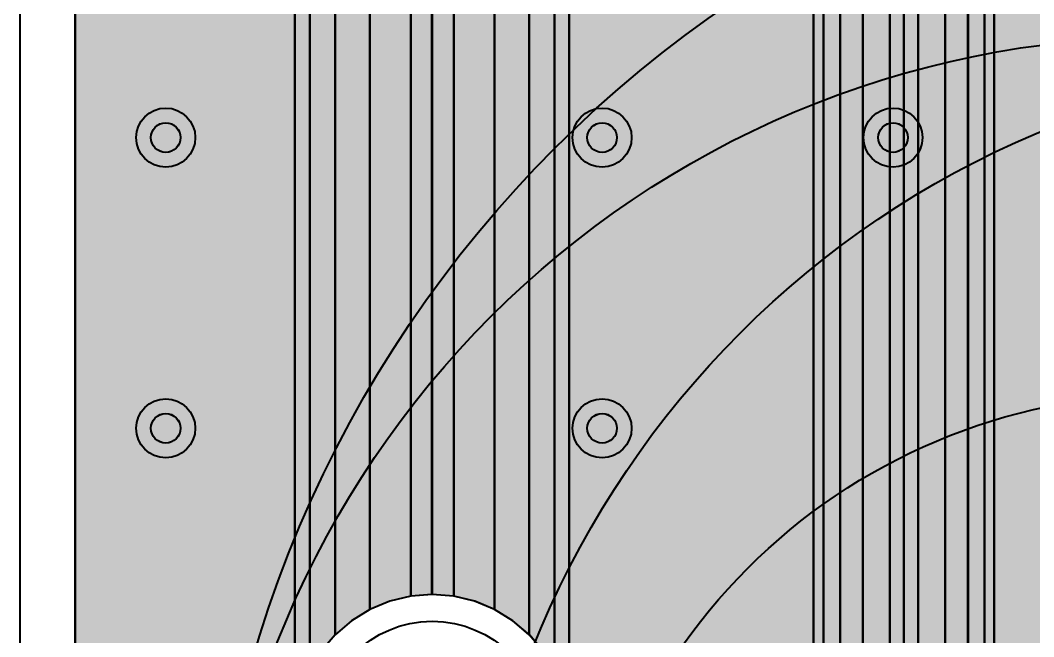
# Model space of a CAD drawing. Header units: millimetres. Extents: x 2 to 110, y 3 to 56.
# Drawn here: x 2.1 to 19.52, y 35.31 to 45.92 of the extents above; entities that cross this region are included whole.
import ezdxf

# ---------------------------------------------------------------- set-up
doc = ezdxf.new("R2010")
doc.units = ezdxf.units.MM
for name, color, linetype in [('bottom_copper', 7, 'Continuous'), ('bottom_silk', 7, 'Continuous'), ('drill_plated', 7, 'Continuous'), ('outline', 7, 'Continuous'), ('top_copper', 7, 'Continuous'), ('top_silk', 7, 'Continuous')]:
    doc.layers.add(name, color=color, linetype=linetype)

# ---------------------------------------------------------------- blocks, each defined once
blk = doc.blocks.new('Block38983')
at = {"layer": 'bottom_copper', "lineweight": 40}
for points in [[(0, 27.225), (-0.2431, 27.2442), (-0.2455, 27.244), (-0.2455, 51.435), (0, 51.435), (0, 27.225)], [(0.4625, 27.0748), (0.2372, 27.1681), (0, 27.225), (0, 51.435), (0.4625, 51.435), (0.4625, 27.0748)], [(0.8559, 26.789), (0.6704, 26.9474), (0.4625, 27.0748), (0.4625, 51.435), (0.8559, 51.435), (0.8559, 26.789)], [(1.1417, 26.3956), (1.0143, 26.6035), (0.8559, 26.789), (0.8559, 51.435), (1.1417, 51.435), (1.1417, 26.3956)], [(1.3063, 25.69), (1.2919, 25.9331), (1.235, 26.1703), (1.1417, 26.3956), (1.1417, 51.435), (1.3063, 51.435), (1.3063, 25.69)], [(2.372, 0), (1.3063, 0), (1.3063, 51.435), (2.372, 51.435), (2.372, 0)]]:
    blk.add_hatch(color=7, dxfattribs=at).paths.add_polyline_path(points, flags=0)
at = {"layer": 'bottom_copper', "color": 7, "lineweight": 40}
for points in [[(0, 27.225), (-0.2431, 27.2442), (-0.2455, 27.244), (-0.2455, 51.435), (0, 51.435), (0, 27.225)], [(0.4625, 27.0748), (0.2372, 27.1681), (0, 27.225), (0, 51.435), (0.4625, 51.435), (0.4625, 27.0748)], [(0.8559, 26.789), (0.6704, 26.9474), (0.4625, 27.0748), (0.4625, 51.435), (0.8559, 51.435), (0.8559, 26.789)], [(1.1417, 26.3956), (1.0143, 26.6035), (0.8559, 26.789), (0.8559, 51.435), (1.1417, 51.435), (1.1417, 26.3956)], [(1.3063, 25.69), (1.2919, 25.9331), (1.235, 26.1703), (1.1417, 26.3956), (1.1417, 51.435), (1.3063, 51.435), (1.3063, 25.69)], [(2.372, 0), (1.3063, 0), (1.3063, 51.435), (2.372, 51.435), (2.372, 0)]]:
    blk.add_lwpolyline(points, close=True, dxfattribs=at)
blk = doc.blocks.new('Block39225')
at = {"layer": 'bottom_copper', "lineweight": 40}
for points in [[(0, 32.4722), (-0.3694, 32.5013), (-0.373, 32.501), (-0.373, 51.435), (0, 51.435), (0, 32.4722)], [(0.7026, 32.2439), (0.3603, 32.3857), (0, 32.4722), (0, 51.435), (0.7026, 51.435), (0.7026, 32.2439)], [(1.3003, 31.8097), (1.0185, 32.0503), (0.7026, 32.2439), (0.7026, 51.435), (1.3003, 51.435), (1.3003, 31.8097)], [(1.7345, 31.212), (1.5409, 31.5279), (1.3003, 31.8097), (1.3003, 51.435), (1.7345, 51.435), (1.7345, 31.212)], [(1.9846, 30.14), (1.9628, 30.5094), (1.8763, 30.8697), (1.7345, 31.212), (1.7345, 51.435), (1.9846, 51.435), (1.9846, 30.14)], [(6.1864, 0), (1.9846, 0), (1.9846, 51.435), (6.1864, 51.435), (6.1864, 0)], [(6.3558, 26.3956), (6.2625, 26.1703), (6.2056, 25.9331), (6.1864, 25.69), (6.1864, 51.435), (6.3558, 51.435), (6.3558, 26.3956)], [(6.6416, 26.789), (6.4832, 26.6035), (6.3558, 26.3956), (6.3558, 51.435), (6.6416, 51.435), (6.6416, 26.789)], [(7.035, 27.0748), (6.8271, 26.9474), (6.6416, 26.789), (6.6416, 51.435), (7.035, 51.435), (7.035, 27.0748)], [(7.4975, 27.225), (7.2603, 27.1681), (7.035, 27.0748), (7.035, 51.435), (7.4975, 51.435), (7.4975, 27.225)], [(7.7382, 27.244), (7.4975, 27.225), (7.4975, 51.435), (7.7382, 51.435), (7.7382, 27.244)]]:
    blk.add_hatch(color=7, dxfattribs=at).paths.add_polyline_path(points, flags=0)
at = {"layer": 'bottom_copper', "color": 7, "lineweight": 40}
for points in [[(0, 32.4722), (-0.3694, 32.5013), (-0.373, 32.501), (-0.373, 51.435), (0, 51.435), (0, 32.4722)], [(0.7026, 32.2439), (0.3603, 32.3857), (0, 32.4722), (0, 51.435), (0.7026, 51.435), (0.7026, 32.2439)], [(1.3003, 31.8097), (1.0185, 32.0503), (0.7026, 32.2439), (0.7026, 51.435), (1.3003, 51.435), (1.3003, 31.8097)], [(1.7345, 31.212), (1.5409, 31.5279), (1.3003, 31.8097), (1.3003, 51.435), (1.7345, 51.435), (1.7345, 31.212)], [(1.9846, 30.14), (1.9628, 30.5094), (1.8763, 30.8697), (1.7345, 31.212), (1.7345, 51.435), (1.9846, 51.435), (1.9846, 30.14)], [(6.1864, 0), (1.9846, 0), (1.9846, 51.435), (6.1864, 51.435), (6.1864, 0)], [(6.3558, 26.3956), (6.2625, 26.1703), (6.2056, 25.9331), (6.1864, 25.69), (6.1864, 51.435), (6.3558, 51.435), (6.3558, 26.3956)], [(6.6416, 26.789), (6.4832, 26.6035), (6.3558, 26.3956), (6.3558, 51.435), (6.6416, 51.435), (6.6416, 26.789)], [(7.035, 27.0748), (6.8271, 26.9474), (6.6416, 26.789), (6.6416, 51.435), (7.035, 51.435), (7.035, 27.0748)], [(7.4975, 27.225), (7.2603, 27.1681), (7.035, 27.0748), (7.035, 51.435), (7.4975, 51.435), (7.4975, 27.225)], [(7.7382, 27.244), (7.4975, 27.225), (7.4975, 51.435), (7.7382, 51.435), (7.7382, 27.244)]]:
    blk.add_lwpolyline(points, close=True, dxfattribs=at)
blk = doc.blocks.new('Block39358')
at = {"layer": 'bottom_copper', "lineweight": 40}
for points in [[(0, 0), (-3.7687, 0), (-3.7687, 51.435), (0, 51.435), (0, 0)], [(0.2574, 31.212), (0.1156, 30.8697), (0.0291, 30.5094), (0, 30.14), (0, 51.435), (0.2574, 51.435), (0.2574, 31.212)], [(0.6916, 31.8097), (0.451, 31.5279), (0.2574, 31.212), (0.2574, 51.435), (0.6916, 51.435), (0.6916, 31.8097)], [(1.2893, 32.2439), (0.9734, 32.0503), (0.6916, 31.8097), (0.6916, 51.435), (1.2893, 51.435), (1.2893, 32.2439)], [(1.9919, 32.4722), (1.6316, 32.3857), (1.2893, 32.2439), (1.2893, 51.435), (1.9919, 51.435), (1.9919, 32.4722)], [(2.3577, 32.501), (1.9919, 32.4722), (1.9919, 51.435), (2.3577, 51.435), (2.3577, 32.501)]]:
    blk.add_hatch(color=7, dxfattribs=at).paths.add_polyline_path(points, flags=0)
at = {"layer": 'bottom_copper', "color": 7, "lineweight": 40}
for points in [[(0, 0), (-3.7687, 0), (-3.7687, 51.435), (0, 51.435), (0, 0)], [(0.2574, 31.212), (0.1156, 30.8697), (0.0291, 30.5094), (0, 30.14), (0, 51.435), (0.2574, 51.435), (0.2574, 31.212)], [(0.6916, 31.8097), (0.451, 31.5279), (0.2574, 31.212), (0.2574, 51.435), (0.6916, 51.435), (0.6916, 31.8097)], [(1.2893, 32.2439), (0.9734, 32.0503), (0.6916, 31.8097), (0.6916, 51.435), (1.2893, 51.435), (1.2893, 32.2439)], [(1.9919, 32.4722), (1.6316, 32.3857), (1.2893, 32.2439), (1.2893, 51.435), (1.9919, 51.435), (1.9919, 32.4722)], [(2.3577, 32.501), (1.9919, 32.4722), (1.9919, 51.435), (2.3577, 51.435), (2.3577, 32.501)]]:
    blk.add_lwpolyline(points, close=True, dxfattribs=at)
blk = doc.blocks.new('Block120121')
at = {"layer": 'top_copper', "lineweight": 40}
for points in [[(0, 27.209), (-0.243, 27.228), (-0.245, 27.228), (-0.245, 51.435), (0, 51.435), (0, 27.209)], [(0.463, 27.059), (0.237, 27.152), (0, 27.209), (0, 51.435), (0.463, 51.435), (0.463, 27.059)], [(0.856, 26.773), (0.67, 26.931), (0.463, 27.059), (0.463, 51.435), (0.856, 51.435), (0.856, 26.773)], [(1.142, 26.38), (1.014, 26.587), (0.856, 26.773), (0.856, 51.435), (1.142, 51.435), (1.142, 26.38)], [(1.306, 25.674), (1.292, 25.917), (1.235, 26.154), (1.142, 26.38), (1.142, 51.435), (1.306, 51.435), (1.306, 25.674)], [(2.372, 0), (1.306, 0), (1.306, 51.435), (2.372, 51.435), (2.372, 0)]]:
    blk.add_hatch(color=7, dxfattribs=at).paths.add_polyline_path(points, flags=0)
at = {"layer": 'top_copper', "color": 7, "lineweight": 40}
for points in [[(0, 27.209), (-0.243, 27.228), (-0.245, 27.228), (-0.245, 51.435), (0, 51.435), (0, 27.209)], [(0.463, 27.059), (0.237, 27.152), (0, 27.209), (0, 51.435), (0.463, 51.435), (0.463, 27.059)], [(0.856, 26.773), (0.67, 26.931), (0.463, 27.059), (0.463, 51.435), (0.856, 51.435), (0.856, 26.773)], [(1.142, 26.38), (1.014, 26.587), (0.856, 26.773), (0.856, 51.435), (1.142, 51.435), (1.142, 26.38)], [(1.306, 25.674), (1.292, 25.917), (1.235, 26.154), (1.142, 26.38), (1.142, 51.435), (1.306, 51.435), (1.306, 25.674)], [(2.372, 0), (1.306, 0), (1.306, 51.435), (2.372, 51.435), (2.372, 0)]]:
    blk.add_lwpolyline(points, close=True, dxfattribs=at)
blk = doc.blocks.new('Block120460')
at = {"layer": 'top_copper', "lineweight": 40}
for points in [[(0, 32.4562), (-0.3694, 32.4853), (-0.373, 32.485), (-0.373, 51.435), (0, 51.435), (0, 32.4562)], [(0.7026, 32.2279), (0.3603, 32.3697), (0, 32.4562), (0, 51.435), (0.7026, 51.435), (0.7026, 32.2279)], [(1.3003, 31.7937), (1.0185, 32.0343), (0.7026, 32.2279), (0.7026, 51.435), (1.3003, 51.435), (1.3003, 31.7937)], [(1.7345, 31.196), (1.5409, 31.5119), (1.3003, 31.7937), (1.3003, 51.435), (1.7345, 51.435), (1.7345, 31.196)], [(1.9846, 30.124), (1.9628, 30.4934), (1.8763, 30.8537), (1.7345, 31.196), (1.7345, 51.435), (1.9846, 51.435), (1.9846, 30.124)], [(6.1864, 0), (1.9846, 0), (1.9846, 51.435), (6.1864, 51.435), (6.1864, 0)], [(6.3558, 26.3796), (6.2625, 26.1543), (6.2056, 25.9171), (6.1864, 25.674), (6.1864, 51.435), (6.3558, 51.435), (6.3558, 26.3796)], [(6.6416, 26.773), (6.4832, 26.5875), (6.3558, 26.3796), (6.3558, 51.435), (6.6416, 51.435), (6.6416, 26.773)], [(7.035, 27.0588), (6.8271, 26.9314), (6.6416, 26.773), (6.6416, 51.435), (7.035, 51.435), (7.035, 27.0588)], [(7.4975, 27.209), (7.2603, 27.1521), (7.035, 27.0588), (7.035, 51.435), (7.4975, 51.435), (7.4975, 27.209)], [(7.7382, 27.228), (7.4975, 27.209), (7.4975, 51.435), (7.7382, 51.435), (7.7382, 27.228)]]:
    blk.add_hatch(color=7, dxfattribs=at).paths.add_polyline_path(points, flags=0)
at = {"layer": 'top_copper', "color": 7, "lineweight": 40}
for points in [[(0, 32.4562), (-0.3694, 32.4853), (-0.373, 32.485), (-0.373, 51.435), (0, 51.435), (0, 32.4562)], [(0.7026, 32.2279), (0.3603, 32.3697), (0, 32.4562), (0, 51.435), (0.7026, 51.435), (0.7026, 32.2279)], [(1.3003, 31.7937), (1.0185, 32.0343), (0.7026, 32.2279), (0.7026, 51.435), (1.3003, 51.435), (1.3003, 31.7937)], [(1.7345, 31.196), (1.5409, 31.5119), (1.3003, 31.7937), (1.3003, 51.435), (1.7345, 51.435), (1.7345, 31.196)], [(1.9846, 30.124), (1.9628, 30.4934), (1.8763, 30.8537), (1.7345, 31.196), (1.7345, 51.435), (1.9846, 51.435), (1.9846, 30.124)], [(6.1864, 0), (1.9846, 0), (1.9846, 51.435), (6.1864, 51.435), (6.1864, 0)], [(6.3558, 26.3796), (6.2625, 26.1543), (6.2056, 25.9171), (6.1864, 25.674), (6.1864, 51.435), (6.3558, 51.435), (6.3558, 26.3796)], [(6.6416, 26.773), (6.4832, 26.5875), (6.3558, 26.3796), (6.3558, 51.435), (6.6416, 51.435), (6.6416, 26.773)], [(7.035, 27.0588), (6.8271, 26.9314), (6.6416, 26.773), (6.6416, 51.435), (7.035, 51.435), (7.035, 27.0588)], [(7.4975, 27.209), (7.2603, 27.1521), (7.035, 27.0588), (7.035, 51.435), (7.4975, 51.435), (7.4975, 27.209)], [(7.7382, 27.228), (7.4975, 27.209), (7.4975, 51.435), (7.7382, 51.435), (7.7382, 27.228)]]:
    blk.add_lwpolyline(points, close=True, dxfattribs=at)
blk = doc.blocks.new('Block120593')
at = {"layer": 'top_copper', "lineweight": 40}
for points in [[(0, 0), (-3.7727, 0), (-3.7727, 51.435), (0, 51.435), (0, 0)], [(0.2574, 31.196), (0.1156, 30.8537), (0.0291, 30.4934), (0, 30.124), (0, 51.435), (0.2574, 51.435), (0.2574, 31.196)], [(0.6916, 31.7937), (0.451, 31.5119), (0.2574, 31.196), (0.2574, 51.435), (0.6916, 51.435), (0.6916, 31.7937)], [(1.2893, 32.2279), (0.9734, 32.0343), (0.6916, 31.7937), (0.6916, 51.435), (1.2893, 51.435), (1.2893, 32.2279)], [(1.9919, 32.4562), (1.6316, 32.3697), (1.2893, 32.2279), (1.2893, 51.435), (1.9919, 51.435), (1.9919, 32.4562)], [(2.3577, 32.485), (1.9919, 32.4562), (1.9919, 51.435), (2.3577, 51.435), (2.3577, 32.485)]]:
    blk.add_hatch(color=7, dxfattribs=at).paths.add_polyline_path(points, flags=0)
at = {"layer": 'top_copper', "color": 7, "lineweight": 40}
for points in [[(0, 0), (-3.7727, 0), (-3.7727, 51.435), (0, 51.435), (0, 0)], [(0.2574, 31.196), (0.1156, 30.8537), (0.0291, 30.4934), (0, 30.124), (0, 51.435), (0.2574, 51.435), (0.2574, 31.196)], [(0.6916, 31.7937), (0.451, 31.5119), (0.2574, 31.196), (0.2574, 51.435), (0.6916, 51.435), (0.6916, 31.7937)], [(1.2893, 32.2279), (0.9734, 32.0343), (0.6916, 31.7937), (0.6916, 51.435), (1.2893, 51.435), (1.2893, 32.2279)], [(1.9919, 32.4562), (1.6316, 32.3697), (1.2893, 32.2279), (1.2893, 51.435), (1.9919, 51.435), (1.9919, 32.4562)], [(2.3577, 32.485), (1.9919, 32.4562), (1.9919, 51.435), (2.3577, 51.435), (2.3577, 32.485)]]:
    blk.add_lwpolyline(points, close=True, dxfattribs=at)

msp = doc.modelspace()

# ---------------------------------------------------------------- hatches: boundary and pattern name
at = {"layer": 'bottom_copper', "lineweight": 40}
for points in [[(4.853, 43.848), (4.839, 43.801), (4.815, 43.757), (4.784, 43.718), (4.745, 43.687), (4.701, 43.663), (4.654, 43.649), (4.604, 43.644), (4.554, 43.649), (4.507, 43.663), (4.463, 43.687), (4.424, 43.718), (4.393, 43.757), (4.369, 43.801), (4.355, 43.848), (4.35, 43.898), (4.355, 43.948), (4.369, 43.995), (4.393, 44.039), (4.424, 44.078), (4.463, 44.109), (4.507, 44.133), (4.554, 44.147), (4.604, 44.152), (4.654, 44.147), (4.701, 44.133), (4.745, 44.109), (4.784, 44.078), (4.815, 44.039), (4.839, 43.995), (4.853, 43.948), (4.858, 43.898), (4.853, 43.848)], [(12.353, 43.848), (12.339, 43.801), (12.315, 43.757), (12.284, 43.718), (12.245, 43.687), (12.201, 43.663), (12.154, 43.649), (12.104, 43.644), (12.054, 43.649), (12.007, 43.663), (11.963, 43.687), (11.924, 43.718), (11.893, 43.757), (11.869, 43.801), (11.855, 43.848), (11.85, 43.898), (11.855, 43.948), (11.869, 43.995), (11.893, 44.039), (11.924, 44.078), (11.963, 44.109), (12.007, 44.133), (12.054, 44.147), (12.104, 44.152), (12.154, 44.147), (12.201, 44.133), (12.245, 44.109), (12.284, 44.078), (12.315, 44.039), (12.339, 43.995), (12.353, 43.948), (12.358, 43.898), (12.353, 43.848)], [(17.353, 43.848), (17.339, 43.801), (17.315, 43.757), (17.284, 43.718), (17.245, 43.687), (17.201, 43.663), (17.154, 43.649), (17.104, 43.644), (17.054, 43.649), (17.007, 43.663), (16.963, 43.687), (16.924, 43.718), (16.893, 43.757), (16.869, 43.801), (16.855, 43.848), (16.85, 43.898), (16.855, 43.948), (16.869, 43.995), (16.893, 44.039), (16.924, 44.078), (16.963, 44.109), (17.007, 44.133), (17.054, 44.147), (17.104, 44.152), (17.154, 44.147), (17.201, 44.133), (17.245, 44.109), (17.284, 44.078), (17.315, 44.039), (17.339, 43.995), (17.353, 43.948), (17.358, 43.898), (17.353, 43.848)], [(4.853, 38.848), (4.839, 38.801), (4.815, 38.757), (4.784, 38.718), (4.745, 38.687), (4.701, 38.663), (4.654, 38.649), (4.604, 38.644), (4.554, 38.649), (4.507, 38.663), (4.463, 38.687), (4.424, 38.718), (4.393, 38.757), (4.369, 38.801), (4.355, 38.848), (4.35, 38.898), (4.355, 38.948), (4.369, 38.995), (4.393, 39.039), (4.424, 39.078), (4.463, 39.109), (4.507, 39.133), (4.554, 39.147), (4.604, 39.152), (4.654, 39.147), (4.701, 39.133), (4.745, 39.109), (4.784, 39.078), (4.815, 39.039), (4.839, 38.995), (4.853, 38.948), (4.858, 38.898), (4.853, 38.848)], [(12.353, 38.848), (12.339, 38.801), (12.315, 38.757), (12.284, 38.718), (12.245, 38.687), (12.201, 38.663), (12.154, 38.649), (12.104, 38.644), (12.054, 38.649), (12.007, 38.663), (11.963, 38.687), (11.924, 38.718), (11.893, 38.757), (11.869, 38.801), (11.855, 38.848), (11.85, 38.898), (11.855, 38.948), (11.869, 38.995), (11.893, 39.039), (11.924, 39.078), (11.963, 39.109), (12.007, 39.133), (12.054, 39.147), (12.104, 39.152), (12.154, 39.147), (12.201, 39.133), (12.245, 39.109), (12.284, 39.078), (12.315, 39.039), (12.339, 38.995), (12.353, 38.948), (12.358, 38.898), (12.353, 38.848)]]:
    msp.add_hatch(color=7, dxfattribs=at).paths.add_polyline_path(points, flags=0)
at = {"layer": 'drill_plated', "lineweight": 40}
for points in [[(4.853, 43.848), (4.839, 43.801), (4.815, 43.757), (4.784, 43.718), (4.745, 43.687), (4.701, 43.663), (4.654, 43.649), (4.604, 43.644), (4.554, 43.649), (4.507, 43.663), (4.463, 43.687), (4.424, 43.718), (4.393, 43.757), (4.369, 43.801), (4.355, 43.848), (4.35, 43.898), (4.355, 43.948), (4.369, 43.995), (4.393, 44.039), (4.424, 44.078), (4.463, 44.109), (4.507, 44.133), (4.554, 44.147), (4.604, 44.152), (4.654, 44.147), (4.701, 44.133), (4.745, 44.109), (4.784, 44.078), (4.815, 44.039), (4.839, 43.995), (4.853, 43.948), (4.858, 43.898), (4.853, 43.848)], [(12.353, 43.848), (12.339, 43.801), (12.315, 43.757), (12.284, 43.718), (12.245, 43.687), (12.201, 43.663), (12.154, 43.649), (12.104, 43.644), (12.054, 43.649), (12.007, 43.663), (11.963, 43.687), (11.924, 43.718), (11.893, 43.757), (11.869, 43.801), (11.855, 43.848), (11.85, 43.898), (11.855, 43.948), (11.869, 43.995), (11.893, 44.039), (11.924, 44.078), (11.963, 44.109), (12.007, 44.133), (12.054, 44.147), (12.104, 44.152), (12.154, 44.147), (12.201, 44.133), (12.245, 44.109), (12.284, 44.078), (12.315, 44.039), (12.339, 43.995), (12.353, 43.948), (12.358, 43.898), (12.353, 43.848)], [(17.353, 43.848), (17.339, 43.801), (17.315, 43.757), (17.284, 43.718), (17.245, 43.687), (17.201, 43.663), (17.154, 43.649), (17.104, 43.644), (17.054, 43.649), (17.007, 43.663), (16.963, 43.687), (16.924, 43.718), (16.893, 43.757), (16.869, 43.801), (16.855, 43.848), (16.85, 43.898), (16.855, 43.948), (16.869, 43.995), (16.893, 44.039), (16.924, 44.078), (16.963, 44.109), (17.007, 44.133), (17.054, 44.147), (17.104, 44.152), (17.154, 44.147), (17.201, 44.133), (17.245, 44.109), (17.284, 44.078), (17.315, 44.039), (17.339, 43.995), (17.353, 43.948), (17.358, 43.898), (17.353, 43.848)], [(4.853, 38.848), (4.839, 38.801), (4.815, 38.757), (4.784, 38.718), (4.745, 38.687), (4.701, 38.663), (4.654, 38.649), (4.604, 38.644), (4.554, 38.649), (4.507, 38.663), (4.463, 38.687), (4.424, 38.718), (4.393, 38.757), (4.369, 38.801), (4.355, 38.848), (4.35, 38.898), (4.355, 38.948), (4.369, 38.995), (4.393, 39.039), (4.424, 39.078), (4.463, 39.109), (4.507, 39.133), (4.554, 39.147), (4.604, 39.152), (4.654, 39.147), (4.701, 39.133), (4.745, 39.109), (4.784, 39.078), (4.815, 39.039), (4.839, 38.995), (4.853, 38.948), (4.858, 38.898), (4.853, 38.848)], [(12.353, 38.848), (12.339, 38.801), (12.315, 38.757), (12.284, 38.718), (12.245, 38.687), (12.201, 38.663), (12.154, 38.649), (12.104, 38.644), (12.054, 38.649), (12.007, 38.663), (11.963, 38.687), (11.924, 38.718), (11.893, 38.757), (11.869, 38.801), (11.855, 38.848), (11.85, 38.898), (11.855, 38.948), (11.869, 38.995), (11.893, 39.039), (11.924, 39.078), (11.963, 39.109), (12.007, 39.133), (12.054, 39.147), (12.104, 39.152), (12.154, 39.147), (12.201, 39.133), (12.245, 39.109), (12.284, 39.078), (12.315, 39.039), (12.339, 38.995), (12.353, 38.948), (12.358, 38.898), (12.353, 38.848)]]:
    msp.add_hatch(color=7, dxfattribs=at).paths.add_polyline_path(points, flags=0)
at = {"layer": 'top_copper', "lineweight": 40}
for points in [[(4.853, 43.848), (4.839, 43.801), (4.815, 43.757), (4.784, 43.718), (4.745, 43.687), (4.701, 43.663), (4.654, 43.649), (4.604, 43.644), (4.554, 43.649), (4.507, 43.663), (4.463, 43.687), (4.424, 43.718), (4.393, 43.757), (4.369, 43.801), (4.355, 43.848), (4.35, 43.898), (4.355, 43.948), (4.369, 43.995), (4.393, 44.039), (4.424, 44.078), (4.463, 44.109), (4.507, 44.133), (4.554, 44.147), (4.604, 44.152), (4.654, 44.147), (4.701, 44.133), (4.745, 44.109), (4.784, 44.078), (4.815, 44.039), (4.839, 43.995), (4.853, 43.948), (4.858, 43.898), (4.853, 43.848)], [(12.353, 43.848), (12.339, 43.801), (12.315, 43.757), (12.284, 43.718), (12.245, 43.687), (12.201, 43.663), (12.154, 43.649), (12.104, 43.644), (12.054, 43.649), (12.007, 43.663), (11.963, 43.687), (11.924, 43.718), (11.893, 43.757), (11.869, 43.801), (11.855, 43.848), (11.85, 43.898), (11.855, 43.948), (11.869, 43.995), (11.893, 44.039), (11.924, 44.078), (11.963, 44.109), (12.007, 44.133), (12.054, 44.147), (12.104, 44.152), (12.154, 44.147), (12.201, 44.133), (12.245, 44.109), (12.284, 44.078), (12.315, 44.039), (12.339, 43.995), (12.353, 43.948), (12.358, 43.898), (12.353, 43.848)], [(17.353, 43.848), (17.339, 43.801), (17.315, 43.757), (17.284, 43.718), (17.245, 43.687), (17.201, 43.663), (17.154, 43.649), (17.104, 43.644), (17.054, 43.649), (17.007, 43.663), (16.963, 43.687), (16.924, 43.718), (16.893, 43.757), (16.869, 43.801), (16.855, 43.848), (16.85, 43.898), (16.855, 43.948), (16.869, 43.995), (16.893, 44.039), (16.924, 44.078), (16.963, 44.109), (17.007, 44.133), (17.054, 44.147), (17.104, 44.152), (17.154, 44.147), (17.201, 44.133), (17.245, 44.109), (17.284, 44.078), (17.315, 44.039), (17.339, 43.995), (17.353, 43.948), (17.358, 43.898), (17.353, 43.848)], [(4.853, 38.848), (4.839, 38.801), (4.815, 38.757), (4.784, 38.718), (4.745, 38.687), (4.701, 38.663), (4.654, 38.649), (4.604, 38.644), (4.554, 38.649), (4.507, 38.663), (4.463, 38.687), (4.424, 38.718), (4.393, 38.757), (4.369, 38.801), (4.355, 38.848), (4.35, 38.898), (4.355, 38.948), (4.369, 38.995), (4.393, 39.039), (4.424, 39.078), (4.463, 39.109), (4.507, 39.133), (4.554, 39.147), (4.604, 39.152), (4.654, 39.147), (4.701, 39.133), (4.745, 39.109), (4.784, 39.078), (4.815, 39.039), (4.839, 38.995), (4.853, 38.948), (4.858, 38.898), (4.853, 38.848)], [(12.353, 38.848), (12.339, 38.801), (12.315, 38.757), (12.284, 38.718), (12.245, 38.687), (12.201, 38.663), (12.154, 38.649), (12.104, 38.644), (12.054, 38.649), (12.007, 38.663), (11.963, 38.687), (11.924, 38.718), (11.893, 38.757), (11.869, 38.801), (11.855, 38.848), (11.85, 38.898), (11.855, 38.948), (11.869, 38.995), (11.893, 39.039), (11.924, 39.078), (11.963, 39.109), (12.007, 39.133), (12.054, 39.147), (12.104, 39.152), (12.154, 39.147), (12.201, 39.133), (12.245, 39.109), (12.284, 39.078), (12.315, 39.039), (12.339, 38.995), (12.353, 38.948), (12.358, 38.898), (12.353, 38.848)]]:
    msp.add_hatch(color=7, dxfattribs=at).paths.add_polyline_path(points, flags=0)

# ---------------------------------------------------------------- linework, layer by layer
at = {"layer": 'bottom_copper', "color": 7, "lineweight": 40}
for p, q in [((3.054, 3.538), (3.054, 54.973)), ((9.18, 36.039), (9.18, 54.973)), ((9.18, 54.973), (9.18, 36.039)), ((17.292, 30.782), (17.292, 54.973)), ((17.292, 54.973), (17.292, 30.782)), ((8.454, 35.924), (8.112, 35.782)), ((8.815, 36.01), (8.454, 35.924)), ((9.18, 36.039), (8.815, 36.01)), ((9.184, 36.039), (9.18, 36.039)), ((9.553, 36.01), (9.184, 36.039)), ((9.914, 35.924), (9.553, 36.01)), ((10.256, 35.782), (9.914, 35.924)), ((8.112, 35.782), (7.796, 35.588)), ((10.572, 35.588), (10.256, 35.782)), ((7.796, 35.588), (7.514, 35.348)), ((10.854, 35.348), (10.572, 35.588)), ((7.514, 35.348), (7.274, 35.066)), ((11.094, 35.066), (10.854, 35.348))]:
    msp.add_line(p, q, dxfattribs=at)
for points in [[(4.853, 43.848), (4.839, 43.801), (4.815, 43.757), (4.784, 43.718), (4.745, 43.687), (4.701, 43.663), (4.654, 43.649), (4.604, 43.644), (4.554, 43.649), (4.507, 43.663), (4.463, 43.687), (4.424, 43.718), (4.393, 43.757), (4.369, 43.801), (4.355, 43.848), (4.35, 43.898), (4.355, 43.948), (4.369, 43.995), (4.393, 44.039), (4.424, 44.078), (4.463, 44.109), (4.507, 44.133), (4.554, 44.147), (4.604, 44.152), (4.654, 44.147), (4.701, 44.133), (4.745, 44.109), (4.784, 44.078), (4.815, 44.039), (4.839, 43.995), (4.853, 43.948), (4.858, 43.898), (4.853, 43.848)], [(12.353, 43.848), (12.339, 43.801), (12.315, 43.757), (12.284, 43.718), (12.245, 43.687), (12.201, 43.663), (12.154, 43.649), (12.104, 43.644), (12.054, 43.649), (12.007, 43.663), (11.963, 43.687), (11.924, 43.718), (11.893, 43.757), (11.869, 43.801), (11.855, 43.848), (11.85, 43.898), (11.855, 43.948), (11.869, 43.995), (11.893, 44.039), (11.924, 44.078), (11.963, 44.109), (12.007, 44.133), (12.054, 44.147), (12.104, 44.152), (12.154, 44.147), (12.201, 44.133), (12.245, 44.109), (12.284, 44.078), (12.315, 44.039), (12.339, 43.995), (12.353, 43.948), (12.358, 43.898), (12.353, 43.848)], [(17.353, 43.848), (17.339, 43.801), (17.315, 43.757), (17.284, 43.718), (17.245, 43.687), (17.201, 43.663), (17.154, 43.649), (17.104, 43.644), (17.054, 43.649), (17.007, 43.663), (16.963, 43.687), (16.924, 43.718), (16.893, 43.757), (16.869, 43.801), (16.855, 43.848), (16.85, 43.898), (16.855, 43.948), (16.869, 43.995), (16.893, 44.039), (16.924, 44.078), (16.963, 44.109), (17.007, 44.133), (17.054, 44.147), (17.104, 44.152), (17.154, 44.147), (17.201, 44.133), (17.245, 44.109), (17.284, 44.078), (17.315, 44.039), (17.339, 43.995), (17.353, 43.948), (17.358, 43.898), (17.353, 43.848)], [(4.853, 38.848), (4.839, 38.801), (4.815, 38.757), (4.784, 38.718), (4.745, 38.687), (4.701, 38.663), (4.654, 38.649), (4.604, 38.644), (4.554, 38.649), (4.507, 38.663), (4.463, 38.687), (4.424, 38.718), (4.393, 38.757), (4.369, 38.801), (4.355, 38.848), (4.35, 38.898), (4.355, 38.948), (4.369, 38.995), (4.393, 39.039), (4.424, 39.078), (4.463, 39.109), (4.507, 39.133), (4.554, 39.147), (4.604, 39.152), (4.654, 39.147), (4.701, 39.133), (4.745, 39.109), (4.784, 39.078), (4.815, 39.039), (4.839, 38.995), (4.853, 38.948), (4.858, 38.898), (4.853, 38.848)], [(12.353, 38.848), (12.339, 38.801), (12.315, 38.757), (12.284, 38.718), (12.245, 38.687), (12.201, 38.663), (12.154, 38.649), (12.104, 38.644), (12.054, 38.649), (12.007, 38.663), (11.963, 38.687), (11.924, 38.718), (11.893, 38.757), (11.869, 38.801), (11.855, 38.848), (11.85, 38.898), (11.855, 38.948), (11.869, 38.995), (11.893, 39.039), (11.924, 39.078), (11.963, 39.109), (12.007, 39.133), (12.054, 39.147), (12.104, 39.152), (12.154, 39.147), (12.201, 39.133), (12.245, 39.109), (12.284, 39.078), (12.315, 39.039), (12.339, 38.995), (12.353, 38.948), (12.358, 38.898), (12.353, 38.848)]]:
    msp.add_lwpolyline(points, close=True, dxfattribs=at)
for centre, major_axis in [((4.604, 43.898), (0.508, 0)), ((12.104, 43.898), (0.508, 0)), ((17.104, 43.898), (0.508, 0)), ((4.604, 43.898), (0.254, 0)), ((12.104, 43.898), (0.254, 0)), ((17.104, 43.898), (0.254, 0)), ((4.604, 38.898), (0.508, 0)), ((12.104, 38.898), (0.508, 0)), ((4.604, 38.898), (0.254, 0)), ((12.104, 38.898), (0.254, 0)), ((9.184, 33.678), (1.9, 0))]:
    msp.add_ellipse(centre, major_axis=major_axis, ratio=1, dxfattribs=at)
at = {"layer": 'bottom_silk', "color": 7, "lineweight": 40}
msp.add_line((2.104, 2.558), (2.104, 55.898), dxfattribs=at)
at = {"layer": 'drill_plated', "color": 7, "lineweight": 40}
for points in [[(4.853, 43.848), (4.839, 43.801), (4.815, 43.757), (4.784, 43.718), (4.745, 43.687), (4.701, 43.663), (4.654, 43.649), (4.604, 43.644), (4.554, 43.649), (4.507, 43.663), (4.463, 43.687), (4.424, 43.718), (4.393, 43.757), (4.369, 43.801), (4.355, 43.848), (4.35, 43.898), (4.355, 43.948), (4.369, 43.995), (4.393, 44.039), (4.424, 44.078), (4.463, 44.109), (4.507, 44.133), (4.554, 44.147), (4.604, 44.152), (4.654, 44.147), (4.701, 44.133), (4.745, 44.109), (4.784, 44.078), (4.815, 44.039), (4.839, 43.995), (4.853, 43.948), (4.858, 43.898), (4.853, 43.848)], [(12.353, 43.848), (12.339, 43.801), (12.315, 43.757), (12.284, 43.718), (12.245, 43.687), (12.201, 43.663), (12.154, 43.649), (12.104, 43.644), (12.054, 43.649), (12.007, 43.663), (11.963, 43.687), (11.924, 43.718), (11.893, 43.757), (11.869, 43.801), (11.855, 43.848), (11.85, 43.898), (11.855, 43.948), (11.869, 43.995), (11.893, 44.039), (11.924, 44.078), (11.963, 44.109), (12.007, 44.133), (12.054, 44.147), (12.104, 44.152), (12.154, 44.147), (12.201, 44.133), (12.245, 44.109), (12.284, 44.078), (12.315, 44.039), (12.339, 43.995), (12.353, 43.948), (12.358, 43.898), (12.353, 43.848)], [(17.353, 43.848), (17.339, 43.801), (17.315, 43.757), (17.284, 43.718), (17.245, 43.687), (17.201, 43.663), (17.154, 43.649), (17.104, 43.644), (17.054, 43.649), (17.007, 43.663), (16.963, 43.687), (16.924, 43.718), (16.893, 43.757), (16.869, 43.801), (16.855, 43.848), (16.85, 43.898), (16.855, 43.948), (16.869, 43.995), (16.893, 44.039), (16.924, 44.078), (16.963, 44.109), (17.007, 44.133), (17.054, 44.147), (17.104, 44.152), (17.154, 44.147), (17.201, 44.133), (17.245, 44.109), (17.284, 44.078), (17.315, 44.039), (17.339, 43.995), (17.353, 43.948), (17.358, 43.898), (17.353, 43.848)], [(4.853, 38.848), (4.839, 38.801), (4.815, 38.757), (4.784, 38.718), (4.745, 38.687), (4.701, 38.663), (4.654, 38.649), (4.604, 38.644), (4.554, 38.649), (4.507, 38.663), (4.463, 38.687), (4.424, 38.718), (4.393, 38.757), (4.369, 38.801), (4.355, 38.848), (4.35, 38.898), (4.355, 38.948), (4.369, 38.995), (4.393, 39.039), (4.424, 39.078), (4.463, 39.109), (4.507, 39.133), (4.554, 39.147), (4.604, 39.152), (4.654, 39.147), (4.701, 39.133), (4.745, 39.109), (4.784, 39.078), (4.815, 39.039), (4.839, 38.995), (4.853, 38.948), (4.858, 38.898), (4.853, 38.848)], [(12.353, 38.848), (12.339, 38.801), (12.315, 38.757), (12.284, 38.718), (12.245, 38.687), (12.201, 38.663), (12.154, 38.649), (12.104, 38.644), (12.054, 38.649), (12.007, 38.663), (11.963, 38.687), (11.924, 38.718), (11.893, 38.757), (11.869, 38.801), (11.855, 38.848), (11.85, 38.898), (11.855, 38.948), (11.869, 38.995), (11.893, 39.039), (11.924, 39.078), (11.963, 39.109), (12.007, 39.133), (12.054, 39.147), (12.104, 39.152), (12.154, 39.147), (12.201, 39.133), (12.245, 39.109), (12.284, 39.078), (12.315, 39.039), (12.339, 38.995), (12.353, 38.948), (12.358, 38.898), (12.353, 38.848)]]:
    msp.add_lwpolyline(points, close=True, dxfattribs=at)
for centre in [(4.604, 43.898), (12.104, 43.898), (17.104, 43.898), (4.604, 38.898), (12.104, 38.898)]:
    msp.add_ellipse(centre, major_axis=(0.254, 0), ratio=1, dxfattribs=at)
at = {"layer": 'outline', "color": 7, "lineweight": 40}
msp.add_line((2.104, 2.558), (2.104, 55.898), dxfattribs=at)
at = {"layer": 'top_copper', "color": 7, "lineweight": 40}
for p, q in [((3.05, 3.554), (3.05, 54.989)), ((9.18, 36.039), (9.18, 54.989)), ((9.18, 54.989), (9.18, 36.039)), ((17.292, 30.782), (17.292, 54.989)), ((17.292, 54.989), (17.292, 30.782)), ((8.454, 35.924), (8.112, 35.782)), ((8.815, 36.01), (8.454, 35.924)), ((9.18, 36.039), (8.815, 36.01)), ((9.184, 36.039), (9.18, 36.039)), ((9.553, 36.01), (9.184, 36.039)), ((9.914, 35.924), (9.553, 36.01)), ((10.256, 35.782), (9.914, 35.924)), ((8.112, 35.782), (7.796, 35.588)), ((10.572, 35.588), (10.256, 35.782)), ((7.796, 35.588), (7.514, 35.348)), ((10.854, 35.348), (10.572, 35.588)), ((7.514, 35.348), (7.274, 35.066)), ((11.094, 35.066), (10.854, 35.348))]:
    msp.add_line(p, q, dxfattribs=at)
for points in [[(4.853, 43.848), (4.839, 43.801), (4.815, 43.757), (4.784, 43.718), (4.745, 43.687), (4.701, 43.663), (4.654, 43.649), (4.604, 43.644), (4.554, 43.649), (4.507, 43.663), (4.463, 43.687), (4.424, 43.718), (4.393, 43.757), (4.369, 43.801), (4.355, 43.848), (4.35, 43.898), (4.355, 43.948), (4.369, 43.995), (4.393, 44.039), (4.424, 44.078), (4.463, 44.109), (4.507, 44.133), (4.554, 44.147), (4.604, 44.152), (4.654, 44.147), (4.701, 44.133), (4.745, 44.109), (4.784, 44.078), (4.815, 44.039), (4.839, 43.995), (4.853, 43.948), (4.858, 43.898), (4.853, 43.848)], [(12.353, 43.848), (12.339, 43.801), (12.315, 43.757), (12.284, 43.718), (12.245, 43.687), (12.201, 43.663), (12.154, 43.649), (12.104, 43.644), (12.054, 43.649), (12.007, 43.663), (11.963, 43.687), (11.924, 43.718), (11.893, 43.757), (11.869, 43.801), (11.855, 43.848), (11.85, 43.898), (11.855, 43.948), (11.869, 43.995), (11.893, 44.039), (11.924, 44.078), (11.963, 44.109), (12.007, 44.133), (12.054, 44.147), (12.104, 44.152), (12.154, 44.147), (12.201, 44.133), (12.245, 44.109), (12.284, 44.078), (12.315, 44.039), (12.339, 43.995), (12.353, 43.948), (12.358, 43.898), (12.353, 43.848)], [(17.353, 43.848), (17.339, 43.801), (17.315, 43.757), (17.284, 43.718), (17.245, 43.687), (17.201, 43.663), (17.154, 43.649), (17.104, 43.644), (17.054, 43.649), (17.007, 43.663), (16.963, 43.687), (16.924, 43.718), (16.893, 43.757), (16.869, 43.801), (16.855, 43.848), (16.85, 43.898), (16.855, 43.948), (16.869, 43.995), (16.893, 44.039), (16.924, 44.078), (16.963, 44.109), (17.007, 44.133), (17.054, 44.147), (17.104, 44.152), (17.154, 44.147), (17.201, 44.133), (17.245, 44.109), (17.284, 44.078), (17.315, 44.039), (17.339, 43.995), (17.353, 43.948), (17.358, 43.898), (17.353, 43.848)], [(4.853, 38.848), (4.839, 38.801), (4.815, 38.757), (4.784, 38.718), (4.745, 38.687), (4.701, 38.663), (4.654, 38.649), (4.604, 38.644), (4.554, 38.649), (4.507, 38.663), (4.463, 38.687), (4.424, 38.718), (4.393, 38.757), (4.369, 38.801), (4.355, 38.848), (4.35, 38.898), (4.355, 38.948), (4.369, 38.995), (4.393, 39.039), (4.424, 39.078), (4.463, 39.109), (4.507, 39.133), (4.554, 39.147), (4.604, 39.152), (4.654, 39.147), (4.701, 39.133), (4.745, 39.109), (4.784, 39.078), (4.815, 39.039), (4.839, 38.995), (4.853, 38.948), (4.858, 38.898), (4.853, 38.848)], [(12.353, 38.848), (12.339, 38.801), (12.315, 38.757), (12.284, 38.718), (12.245, 38.687), (12.201, 38.663), (12.154, 38.649), (12.104, 38.644), (12.054, 38.649), (12.007, 38.663), (11.963, 38.687), (11.924, 38.718), (11.893, 38.757), (11.869, 38.801), (11.855, 38.848), (11.85, 38.898), (11.855, 38.948), (11.869, 38.995), (11.893, 39.039), (11.924, 39.078), (11.963, 39.109), (12.007, 39.133), (12.054, 39.147), (12.104, 39.152), (12.154, 39.147), (12.201, 39.133), (12.245, 39.109), (12.284, 39.078), (12.315, 39.039), (12.339, 38.995), (12.353, 38.948), (12.358, 38.898), (12.353, 38.848)]]:
    msp.add_lwpolyline(points, close=True, dxfattribs=at)
for centre, major_axis in [((4.604, 43.898), (0.508, 0)), ((12.104, 43.898), (0.508, 0)), ((17.104, 43.898), (0.508, 0)), ((4.604, 43.898), (0.254, 0)), ((12.104, 43.898), (0.254, 0)), ((17.104, 43.898), (0.254, 0)), ((4.604, 38.898), (0.508, 0)), ((12.104, 38.898), (0.508, 0)), ((4.604, 38.898), (0.254, 0)), ((12.104, 38.898), (0.254, 0)), ((9.184, 33.678), (1.9, 0))]:
    msp.add_ellipse(centre, major_axis=major_axis, ratio=1, dxfattribs=at)
at = {"layer": 'top_silk', "color": 7, "lineweight": 40}
msp.add_line((2.104, 2.558), (2.104, 55.898), dxfattribs=at)
for centre, major_axis in [((25.794, 29.228), (20.5, 0)), ((21.794, 29.228), (16.4, 0)), ((25.794, 29.228), (16, 0)), ((21.82, 29.28), (10.2, 0))]:
    msp.add_ellipse(centre, major_axis=major_axis, ratio=1, dxfattribs=at)

# ---------------------------------------------------------------- block references
at = {"layer": 'bottom_copper'}
for name, p in [('Block39358', (6.823, 3.538)), ('Block39225', (9.553, 3.538)), ('Block38983', (17.537, 3.538))]:
    msp.add_blockref(name, p, dxfattribs=at)
at = {"layer": 'top_copper'}
for name, p in [('Block120593', (6.823, 3.554)), ('Block120460', (9.553, 3.554)), ('Block120121', (17.537, 3.554))]:
    msp.add_blockref(name, p, dxfattribs=at)

doc.saveas('drawing.dxf')
